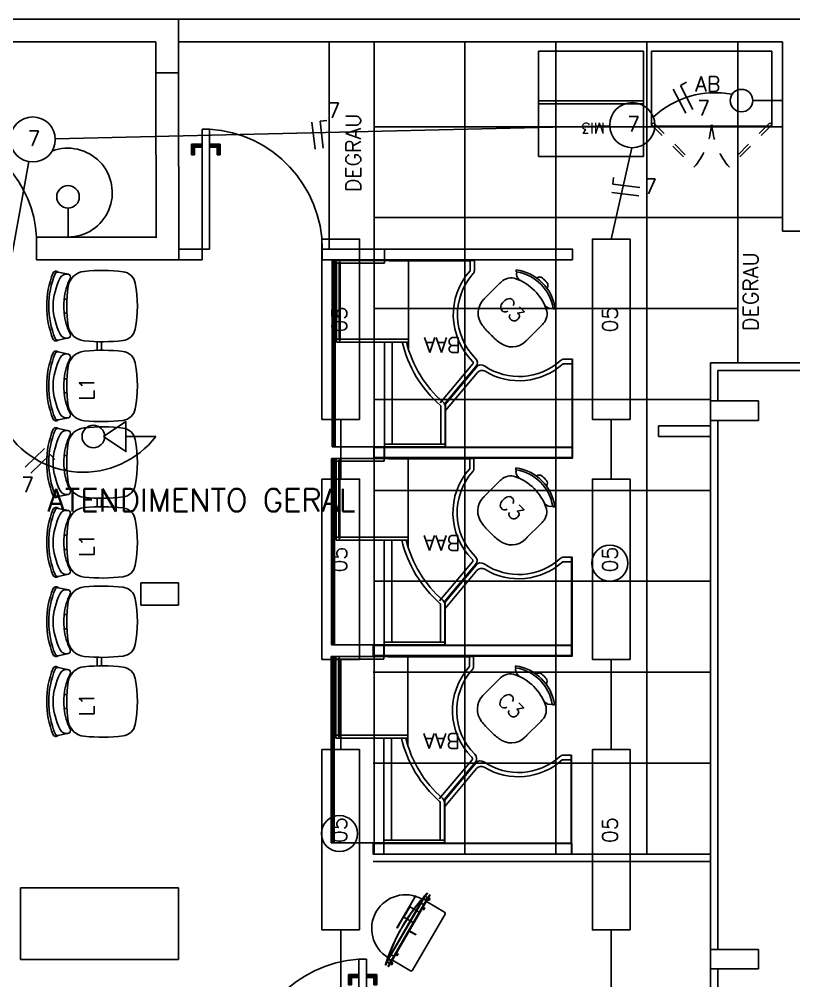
# Model space of a CAD drawing. Extents: x 16 to 124, y 36 to 90.
# Drawn here: x 30.3 to 35.45, y 43.83 to 50.23 of the extents above; entities that cross this region are included whole.
import ezdxf

# ---------------------------------------------------------------- set-up
doc = ezdxf.new("R2010")
doc.units = 0
doc.header["$LTSCALE"] = 0.02
doc.linetypes.add('HIDDEN2', pattern=[0.1875, 0.125, -0.0625])
doc.layers.get('0').update_dxf_attribs({"linetype": 'CONTINUOUS'})
for name, color, linetype in [('BLOCOS', 1, 'CONTINUOUS'), ('CADEIRAS', 6, 'CONTINUOUS'), ('CAIXA-EMER', 4, 'CONTINUOUS'), ('CAIXAS', 7, 'CONTINUOUS'), ('CANALETAS', 4, 'CONTINUOUS'), ('CODIGO', 6, 'CONTINUOUS'), ('DIVISORIA', 5, 'CONTINUOUS'), ('ESQUADRIAS-F', 2, 'CONTINUOUS'), ('ESQUADRIAS-G', 1, 'CONTINUOUS'), ('FIO-FASE', 1, 'CONTINUOUS'), ('MESA-SUP', 5, 'CONTINUOUS'), ('MESAS', 1, 'CONTINUOUS'), ('PAREDE-SOL', 251, 'CONTINUOUS'), ('PAREDES', 7, 'CONTINUOUS'), ('PISO', 6, 'CONTINUOUS'), ('PISOELEVADO', 6, 'CONTINUOUS'), ('SINAL', 1, 'CONTINUOUS'), ('TEXTO', 7, 'CONTINUOUS')]:
    doc.layers.add(name, color=color, linetype=linetype)
doc.styles.add('COTAS', font='romans.shx', dxfattribs={"width": 0.75})
doc.styles.add('ROMANS', font='simplex.shx')

# ---------------------------------------------------------------- blocks, each defined once
blk = doc.blocks.new('A$C05567B69')
at = {"layer": 'ESQUADRIAS-F'}
blk.add_arc((0.8, 0), 0.8, 93.58332, 180, dxfattribs=at)
at = {"layer": 'ESQUADRIAS-G'}
for p, q in [((0.75, 0), (0.75, 0.7984)), ((0.75, 0.7984), (0.8, 0.7984)), ((0.8, 0), (0.8, 0.7984)), ((0.68, 0.6284), (0.68, 0.6984)), ((0.75, 0.6984), (0.68, 0.6984)), ((0.7, 0.6284), (0.7, 0.6784)), ((0.75, 0.6784), (0.7, 0.6784)), ((0.8, 0.6984), (0.87, 0.6984)), ((0.8, 0.6784), (0.85, 0.6784)), ((0.85, 0.6284), (0.85, 0.6784)), ((0.87, 0.6284), (0.87, 0.6984)), ((0.7, 0.6284), (0.68, 0.6284)), ((0.85, 0.6284), (0.87, 0.6284)), ((0.75, 0), (0.8, 0))]:
    blk.add_line(p, q, dxfattribs=at)
for points in [[(0.68, 0.6984), (0.75, 0.6984), (0.7, 0.6784), (0.75, 0.6784)], [(0.68, 0.6284), (0.68, 0.6984), (0.7, 0.6284), (0.7, 0.6784)], [(0.8, 0.6984), (0.87, 0.6984), (0.8, 0.6784), (0.85, 0.6784)], [(0.85, 0.6284), (0.85, 0.6784), (0.87, 0.6284), (0.87, 0.6984)]]:
    blk.add_solid(points, dxfattribs=at)
blk = doc.blocks.new('MI3')
at = {"layer": 'MESAS'}
for p, q in [((0.7, 0), (0, 0)), ((0, -0.7), (0, 0)), ((0.7, -0.7), (0.7, 0)), ((0.7, -0.35), (0, -0.35)), ((0.7, -0.37), (0, -0.37)), ((0.7, -0.7), (0, -0.7))]:
    blk.add_line(p, q, dxfattribs=at)
at = {"layer": 'CODIGO', "style": 'ROMANS'}
blk.add_text('MI3', height=0.07, dxfattribs=at).set_placement((0.2581, -0.2223, -0.64))
blk = doc.blocks.new('*X11')
at = {"color": 0}
for p, q in [((1170.7261, 1261.4762), (1170.7313, 1261.4814)), ((1170.7261, 1261.4709), (1170.7321, 1261.4769)), ((1170.7261, 1261.4656), (1170.7321, 1261.4716)), ((1170.7261, 1261.4603), (1170.7321, 1261.4663)), ((1170.7261, 1261.455), (1170.7321, 1261.461)), ((1170.7261, 1261.4497), (1170.7321, 1261.4557)), ((1170.7261, 1261.4444), (1170.7321, 1261.4504)), ((1170.7261, 1261.4391), (1170.7321, 1261.4451)), ((1170.7261, 1261.4338), (1170.7321, 1261.4398)), ((1170.7261, 1261.4285), (1170.7321, 1261.4345)), ((1170.7261, 1261.4232), (1170.7321, 1261.4292)), ((1170.7261, 1261.4179), (1170.7321, 1261.4239)), ((1170.7261, 1261.4126), (1170.7321, 1261.4186)), ((1170.7261, 1261.4073), (1170.7321, 1261.4133)), ((1170.7261, 1261.402), (1170.7321, 1261.408)), ((1170.7261, 1261.3967), (1170.7321, 1261.4027)), ((1170.7261, 1261.3914), (1170.7321, 1261.3974)), ((1170.7261, 1261.3861), (1170.7321, 1261.3921)), ((1170.7261, 1261.3808), (1170.7321, 1261.3868)), ((1170.7261, 1261.3755), (1170.7321, 1261.3815)), ((1170.7261, 1261.3702), (1170.7321, 1261.3762)), ((1170.7261, 1261.3649), (1170.7321, 1261.3709)), ((1170.7261, 1261.3595), (1170.7321, 1261.3655)), ((1170.7261, 1261.3542), (1170.7321, 1261.3602)), ((1170.7261, 1261.3489), (1170.7321, 1261.3549)), ((1170.7261, 1261.3436), (1170.7321, 1261.3496)), ((1170.7261, 1261.3383), (1170.7321, 1261.3443)), ((1170.7261, 1261.333), (1170.7321, 1261.339)), ((1170.7261, 1261.3277), (1170.7321, 1261.3337)), ((1170.7261, 1261.3224), (1170.7321, 1261.3284)), ((1170.7261, 1261.3171), (1170.7321, 1261.3231)), ((1170.7261, 1261.3118), (1170.7321, 1261.3178)), ((1170.7261, 1261.3065), (1170.7321, 1261.3125)), ((1170.7261, 1261.3012), (1170.7321, 1261.3072)), ((1170.7261, 1261.2959), (1170.7321, 1261.3019)), ((1170.7261, 1261.2906), (1170.7321, 1261.2966)), ((1170.7261, 1261.2853), (1170.7321, 1261.2913)), ((1170.7261, 1261.28), (1170.7321, 1261.286)), ((1170.7261, 1261.2747), (1170.7321, 1261.2807)), ((1170.7261, 1261.2694), (1170.7321, 1261.2754)), ((1170.7261, 1261.2641), (1170.7321, 1261.2701)), ((1170.7261, 1261.2588), (1170.7321, 1261.2648)), ((1170.7261, 1261.2535), (1170.7321, 1261.2595)), ((1170.7261, 1261.2482), (1170.7321, 1261.2542)), ((1170.7261, 1261.2429), (1170.7321, 1261.2489)), ((1170.7261, 1261.2376), (1170.7321, 1261.2436)), ((1170.7261, 1261.2323), (1170.7321, 1261.2383)), ((1170.7261, 1261.227), (1170.7321, 1261.233)), ((1170.7261, 1261.2217), (1170.7321, 1261.2277)), ((1170.7261, 1261.2164), (1170.7321, 1261.2224)), ((1170.7261, 1261.2111), (1170.7321, 1261.2171)), ((1170.7261, 1261.2058), (1170.7321, 1261.2118)), ((1170.7261, 1261.2005), (1170.7321, 1261.2065)), ((1170.7261, 1261.1951), (1170.7321, 1261.2011)), ((1170.7261, 1261.1898), (1170.7321, 1261.1958)), ((1170.7261, 1261.1845), (1170.7321, 1261.1905)), ((1170.7261, 1261.1792), (1170.7321, 1261.1852)), ((1170.7261, 1261.1739), (1170.7321, 1261.1799)), ((1170.7261, 1261.1686), (1170.7321, 1261.1746)), ((1170.7261, 1261.1633), (1170.7321, 1261.1693)), ((1170.7261, 1261.158), (1170.7321, 1261.164)), ((1170.7261, 1261.1527), (1170.7321, 1261.1587)), ((1170.7261, 1261.1474), (1170.7321, 1261.1534)), ((1170.7261, 1261.1421), (1170.7321, 1261.1481)), ((1170.7261, 1261.1368), (1170.7321, 1261.1428)), ((1170.7261, 1261.1315), (1170.7321, 1261.1375)), ((1170.7261, 1261.1262), (1170.7321, 1261.1322)), ((1170.7261, 1261.1209), (1170.7321, 1261.1269)), ((1170.7261, 1261.1156), (1170.7321, 1261.1216)), ((1170.7261, 1261.1103), (1170.7321, 1261.1163)), ((1170.7261, 1261.105), (1170.7321, 1261.111)), ((1170.7261, 1261.0997), (1170.7321, 1261.1057)), ((1170.7261, 1261.0944), (1170.7321, 1261.1004)), ((1170.7261, 1261.0891), (1170.7321, 1261.0951)), ((1170.7261, 1261.0838), (1170.7321, 1261.0898)), ((1170.7261, 1261.0785), (1170.7321, 1261.0845)), ((1170.7261, 1261.0732), (1170.7321, 1261.0792)), ((1170.7261, 1261.0679), (1170.7321, 1261.0739)), ((1170.7261, 1261.0626), (1170.7321, 1261.0686)), ((1170.7261, 1261.0573), (1170.7321, 1261.0633)), ((1170.7261, 1261.052), (1170.7321, 1261.058)), ((1170.7261, 1261.0467), (1170.7321, 1261.0527)), ((1170.7261, 1261.0414), (1170.7321, 1261.0474)), ((1170.7261, 1261.036), (1170.7321, 1261.042)), ((1170.7261, 1261.0307), (1170.7321, 1261.0367)), ((1170.7261, 1261.0254), (1170.7321, 1261.0314)), ((1170.7261, 1261.0201), (1170.7321, 1261.0261)), ((1170.7261, 1261.0148), (1170.7321, 1261.0208)), ((1170.7261, 1261.0095), (1170.7321, 1261.0155)), ((1170.7261, 1261.0042), (1170.7321, 1261.0102)), ((1170.7261, 1260.9989), (1170.7321, 1261.0049)), ((1170.7261, 1260.9936), (1170.7321, 1260.9996)), ((1170.7261, 1260.9883), (1170.7321, 1260.9943)), ((1170.7261, 1260.983), (1170.7321, 1260.989)), ((1170.7261, 1260.9777), (1170.7321, 1260.9837)), ((1170.7281, 1260.9744), (1170.7321, 1260.9784))]:
    blk.add_line(p, q, dxfattribs=at)
blk = doc.blocks.new('C3')
at = {"layer": 'CADEIRAS'}
for p, q in [((-0.1982, -0.0915), (-0.2039, -0.084)), ((-0.1822, -0.1051), (-0.1916, -0.0924)), ((0.141, -0.1051), (0.1505, -0.0924)), ((0.1571, -0.0915), (0.1627, -0.084)), ((-0.218, -0.3574), (-0.218, -0.237)), ((0.1768, -0.237), (0.1768, -0.3574))]:
    blk.add_line(p, q, dxfattribs=at)
for centre, radius, start, end in [((-0.0206, -0.3284), 0.329, 86.41668, 93.58332), ((-0.0206, -0.3284), 0.3055, 53.1301, 126.8699), ((-0.0206, -0.3284), 0.2914, 54.0396, 125.9604), ((-0.0394, -0.0281), 0.0282, 93.58332, 176.62809), ((-0.0018, -0.0281), 0.0282, 3.37191, 86.41668), ((-0.1944, -0.0887), 0.0047, 216.8699, 305.9604), ((-0.1458, -0.0545), 0.0623, 234.34051, 285.73963), ((-0.0206, -0.435), 0.3384, 90, 114.93883), ((-0.0206, -0.435), 0.3384, 65.06117, 90), ((0.1047, -0.0545), 0.0623, 254.26037, 305.65949), ((0.1533, -0.0887), 0.0047, 234.0396, 323.1301), ((-0.1236, -0.2134), 0.094, 114.93883, 178.30739), ((0.0825, -0.2134), 0.094, 1.69261, 65.06117), ((0.675, -0.237), 0.893, 178.30739, 180), ((-0.7162, -0.237), 0.893, 0, 1.69261), ((0.487, -0.3574), 0.705, 180, 181.72928), ((-0.0861, -0.3747), 0.1316, 181.72928, 263.15503), ((0.045, -0.3747), 0.1316, 276.84497, 358.27072), ((-0.5282, -0.3574), 0.705, 358.27072, 360), ((-0.0206, 0.1713), 0.6815, 263.15503, 270), ((-0.0206, 0.1713), 0.6815, 270, 276.84497)]:
    blk.add_arc(centre, radius, start, end, dxfattribs=at)
at = {"layer": 'CODIGO', "style": 'ROMANS'}
blk.add_text('C3', height=0.1, dxfattribs=at).set_placement((-0.1264, -0.3434))
blk = doc.blocks.new('BAA')
at = {"layer": 'CODIGO', "color": 2}
blk.add_line((1.2, 1.297), (1.2, 0.618), dxfattribs=at)
at = {"layer": 'MESA-SUP'}
for p, q in [((1.25, 1.39), (1.25, 1.32)), ((0, 1.32), (0.8467, 1.32)), ((0.0025, 1.3175), (0.8442, 1.3175)), ((0.0025, 1.3175), (0.8442, 1.3175)), ((1.25, 0.07), (1.25, 0))]:
    blk.add_line(p, q, dxfattribs=at)
blk.add_lwpolyline([(0, 1.32), (-0.0015, 1.32), (-0.0015, 1.39), (0, 1.39)], dxfattribs=at)
for points in [[(1.32, 1.32), (0, 1.32), (0, 1.39), (1.32, 1.39)], [(1.32, 0.07), (0, 0.07), (0, 0), (1.32, 0)]]:
    blk.add_lwpolyline(points, close=True, dxfattribs=at)
at = {"layer": 'MESAS'}
for p, q in [((0, 0.7325), (0, 1.32)), ((0.0025, 0.7325), (0.0025, 1.3175)), ((0.8442, 1.3175), (0.8442, 1.0298)), ((0.8467, 1.32), (0.8467, 1.0328)), ((0.8467, 1.315), (0.8467, 1.03)), ((0.8467, 1.0485), (0.8467, 1.315)), ((1.6, 1.315), (0.8467, 1.315)), ((0.8467, 1.315), (1.25, 1.315)), ((0.8467, 1.297), (1.25, 1.297)), ((0.8747, 1.0485), (0.8747, 1.297)), ((0.9, 1.315), (1.25, 1.315)), ((1.25, 1.302), (1.25, 1.315)), ((1.25, 1.315), (1.25, 0.618)), ((1.25, 0.618), (1.25, 1.302)), ((1.58, 1.315), (1.58, 0.075)), ((1.5852, 1.315), (1.5852, 0.075)), ((1.59, 1.315), (1.59, 0.075)), ((1.5941, 1.315), (1.5941, 0.075)), ((1.5973, 1.315), (1.5973, 0.075)), ((1.5993, 1.315), (1.5993, 0.075)), ((1.6, 0.075), (1.6, 1.315)), ((0.6326, 0.8212), (0.8442, 1.0734)), ((0.6383, 0.7844), (0.8467, 1.0328)), ((0.6417, 0.7807), (0.8467, 1.025)), ((0.0542, 0.7325), (0, 0.7325)), ((0.0622, 0.7636), (0.0025, 0.7636)), ((1.09, 0.6692), (1.09, 0.075)), ((1.09, 0.618), (1.09, 0.6)), ((1.09, 0.618), (1.09, 0.6)), ((1.09, 0.618), (1.57, 0.618)), ((1.09, 0.6), (1.546, 0.6)), ((1.25, 0.618), (1.1043, 0.618)), ((1.552, 0.6), (1.57, 0.6)), ((1.57, 0.618), (1.57, 0.6)), ((1.57, 0.6), (1.57, 0.075)), ((0.6527, 0.075), (0.6527, 0.1423)), ((1.2227, 0.075), (0.6527, 0.075)), ((0.6807, 0.0775), (1.2202, 0.0775)), ((1.09, 0.075), (1.6, 0.075)), ((1.25, 0.093), (1.25, 0.075)), ((1.25, 0.093), (1.546, 0.093)), ((1.25, 0.075), (1.57, 0.075)), ((1.552, 0.093), (1.57, 0.093))]:
    blk.add_line(p, q, dxfattribs=at)
blk.add_lwpolyline([(0.6807, 0.0775), (0.6807, 0.1423, -0.184744), (0.6812, 0.1437, 0.399041), (0.6639, 0.7465, -0.389622), (0.6632, 0.7627), (0.8812, 1.0225)], format="xyb", dxfattribs=at)
blk.add_lwpolyline([(1.552, 0.086), (1.552, 0.607), (1.546, 0.607), (1.546, 0.086)], close=True, dxfattribs=at)
for centre, radius, start, end in [((0.8867, 1.0485), 0.04, 180, 229.04057), ((0.8867, 1.0485), 0.012, 180, 229.04057), ((0.355, 0.436), 0.7991, 13.1649, 49.04057), ((0.355, 0.436), 0.7711, 13.65202, 49.04057), ((0.355, 0.436), 0.4394, 58.9935, 131.79281), ((0.355, 0.436), 0.4114, 55.96883, 131.79281), ((0.6019, 0.8469), 0.04, 238.9935, 320), ((0.6076, 0.8101), 0.04, 235.96883, 320), ((0.6724, 0.755), 0.04, 140, 225.14798), ((0.0542, 0.7725), 0.04, 270, 311.79281), ((0.355, 0.436), 0.41, 318.13186, 45.14798), ((0.6827, 0.1423), 0.03, 138.13186, 180)]:
    blk.add_arc(centre, radius, start, end, dxfattribs=at)
at = {"rotation": 135}
blk.add_blockref('C3', (0.1699, 0.2219), dxfattribs=at)
at = {"layer": 'MESAS'}
blk.add_blockref('*X11', (-1169.1801, -1260.8814), dxfattribs=at)
at = {"layer": 'CODIGO', "style": 'ROMANS'}
blk.add_text('BAA', height=0.1, dxfattribs=at).set_placement((0.7435, 0.5887))
blk = doc.blocks.new('A$C2DC308E3')
at = {"layer": 'CADEIRAS'}
for p, q in [((0.1848, 0.4548), (0.1848, 0.4727)), ((0.2788, 0.4548), (0.2788, 0.4727)), ((0.7159, 0.4548), (0.7159, 0.4727)), ((0.8099, 0.4548), (0.8099, 0.4727)), ((0.4682, 0.2529), (0.5265, 0.2529)), ((0.4682, 0.2529), (0.4779, 0.2529)), ((0.4692, 0.2247), (0.5256, 0.2247))]:
    blk.add_line(p, q, dxfattribs=at)
for points in [[(0.4584, 0.5138, 0.481357), (0.4531, 0.5465, 0.097119), (0.2318, 0.5891, 0.097119), (0.0105, 0.5465, 0.481357), (0.0052, 0.5138)], [(0.1848, 0.4727, 0.100785), (0.0473, 0.4327, -0.49505), (0.0202, 0.4453), (0.0055, 0.5121, -0.365963), (0.0168, 0.5335, -0.0944), (0.2318, 0.5761, -0.0944), (0.4468, 0.5335, -0.365963), (0.4581, 0.5121), (0.4434, 0.4453, -0.49505), (0.4163, 0.4327, 0.100785), (0.2788, 0.4727, 0.100785)], [(0.9895, 0.5138, 0.481357), (0.9842, 0.5465, 0.097119), (0.7629, 0.5891, 0.097119), (0.5417, 0.5465, 0.481357), (0.5363, 0.5138)], [(0.7159, 0.4727, 0.100785), (0.5784, 0.4327, -0.49505), (0.5513, 0.4453), (0.5366, 0.5121, -0.365963), (0.548, 0.5335, -0.0944), (0.7629, 0.5761, -0.0944), (0.9779, 0.5335, -0.365963), (0.9892, 0.5121), (0.9746, 0.4453, -0.49505), (0.9475, 0.4327, 0.100785), (0.8099, 0.4727, 0.100785)], [(0.444, 0.448, 0.344642), (0.419, 0.5003, 0.1068), (0.2318, 0.5474, 0.1068), (0.0446, 0.5003, 0.344642), (0.0196, 0.448)], [(0.9752, 0.448, 0.344642), (0.9501, 0.5003, 0.1068), (0.7629, 0.5474, 0.1068), (0.5758, 0.5003, 0.344642), (0.5507, 0.448)]]:
    blk.add_lwpolyline(points, format="xyb", dxfattribs=at)
for points in [[(0.1008, 0.4459, 0.340817), (0.0005, 0.3401, 0.05523), (0.0028, 0.0813, 0.328643), (0.0792, 0, 0.09095), (0.3844, 0, 0.328643), (0.4608, 0.0813, 0.05523), (0.4631, 0.3401, 0.340817), (0.3629, 0.4459, 0.077917)], [(0.6319, 0.4459, 0.340817), (0.5316, 0.3401, 0.05523), (0.5339, 0.0813, 0.328643), (0.6103, 0, 0.09095), (0.9156, 0, 0.328643), (0.9919, 0.0813, 0.05523), (0.9942, 0.3401, 0.340817), (0.894, 0.4459, 0.077917)]]:
    blk.add_lwpolyline(points, format="xyb", close=True, dxfattribs=at)
for centre in [(0.2318, -0.0397), (0.7629, -0.0397)]:
    blk.add_arc(centre, 0.5146, 84.75947, 95.24053, dxfattribs=at)
at = {"layer": 'CODIGO', "style": 'ROMANS'}
blk.add_text('L1', height=0.1, dxfattribs=at).set_placement((0.1328, 0.273))
blk = doc.blocks.new('A$C1F7A7F6D')
at = {"layer": 'SINAL'}
for p, q in [((0.0507, 0.2549), (0.0507, 0.3949)), ((0.0607, 0.4049), (0.4907, 0.4049)), ((0.5007, 0.2549), (0.5007, 0.3949)), ((0.0207, 0.2669), (0.0357, 0.2669)), ((0.0207, 0.2669), (0.0207, 0.2629)), ((0.0207, 0.2629), (0.0357, 0.2629)), ((0.0207, 0.2589), (0.0207, 0.2549)), ((0.0207, 0.2589), (0.0357, 0.2589)), ((0.0257, 0.2629), (0.0257, 0.2589)), ((0.0307, 0.2629), (0.0307, 0.2589)), ((0.0357, 0.2669), (0.0357, 0.2629)), ((0.0357, 0.2589), (0.0357, 0.2549)), ((0.0907, 0.2669), (0.1057, 0.2669)), ((0.0907, 0.2669), (0.0907, 0.2629)), ((0.0907, 0.2629), (0.1057, 0.2629)), ((0.0907, 0.2589), (0.0907, 0.2549)), ((0.0907, 0.2589), (0.1057, 0.2589)), ((0.0957, 0.2629), (0.0957, 0.2589)), ((0.1007, 0.2629), (0.1007, 0.2589)), ((0.1057, 0.2669), (0.1057, 0.2629)), ((0.1057, 0.2589), (0.1057, 0.2549)), ((0.2742, 0.3049), (0.2772, 0.3049)), ((0.2742, 0.2549), (0.2742, 0.3049)), ((0.2772, 0.2549), (0.2772, 0.3049)), ((0.4456, 0.2669), (0.4456, 0.2629)), ((0.4606, 0.2669), (0.4456, 0.2669)), ((0.4606, 0.2629), (0.4456, 0.2629)), ((0.4456, 0.2589), (0.4456, 0.2549)), ((0.4606, 0.2589), (0.4456, 0.2589)), ((0.4506, 0.2629), (0.4506, 0.2589)), ((0.4556, 0.2629), (0.4556, 0.2589)), ((0.4606, 0.2669), (0.4606, 0.2629)), ((0.4606, 0.2589), (0.4606, 0.2549)), ((0.5306, 0.2669), (0.5156, 0.2669)), ((0.5156, 0.2669), (0.5156, 0.2629)), ((0.5306, 0.2629), (0.5156, 0.2629)), ((0.5156, 0.2589), (0.5156, 0.2549)), ((0.5306, 0.2589), (0.5156, 0.2589)), ((0.5206, 0.2629), (0.5206, 0.2589)), ((0.5256, 0.2629), (0.5256, 0.2589)), ((0.5306, 0.2669), (0.5306, 0.2629)), ((0.5306, 0.2589), (0.5306, 0.2549)), ((0.002, 0.2329), (0.0017, 0.2315)), ((0.0232, 0.2504), (0.0029, 0.2504)), ((0.0032, 0.2549), (0.5484, 0.2549)), ((0.0032, 0.2519), (0.0032, 0.2534)), ((0.0032, 0.2534), (0.5482, 0.2534)), ((0.0411, 0.2519), (0.0032, 0.2519)), ((0.0207, 0.2549), (0.0357, 0.2549)), ((0.0219, 0.2302), (0.0216, 0.2288)), ((0.0223, 0.2483), (0.0223, 0.2303)), ((0.0232, 0.2504), (0.0232, 0.2519)), ((0.0413, 0.2493), (0.0233, 0.2493)), ((0.0413, 0.2483), (0.0233, 0.2483)), ((0.0233, 0.2483), (0.0233, 0.2303)), ((0.0413, 0.2303), (0.0233, 0.2303)), ((0.0413, 0.2293), (0.0233, 0.2293)), ((0.0257, 0.251), (0.025, 0.2519)), ((0.0257, 0.2519), (0.0257, 0.2504)), ((0.0257, 0.2504), (0.0307, 0.2504)), ((0.0307, 0.2519), (0.0307, 0.2504)), ((0.0307, 0.251), (0.0315, 0.2519)), ((0.0426, 0.2493), (0.0413, 0.2493)), ((0.0413, 0.2483), (0.0413, 0.2303)), ((0.0426, 0.2293), (0.0413, 0.2293)), ((0.0423, 0.2483), (0.0423, 0.2303)), ((0.0441, 0.2504), (0.0426, 0.2504)), ((0.0426, 0.2247), (0.0426, 0.2504)), ((0.0426, 0.2293), (0.0426, 0.2504)), ((0.0441, 0.2293), (0.0426, 0.2293)), ((0.0441, 0.2244), (0.0441, 0.2504)), ((0.0777, 0.2493), (0.0441, 0.2493)), ((0.0777, 0.2293), (0.0441, 0.2293)), ((0.0507, 0.2493), (0.0507, 0.2534)), ((0.0507, 0.225), (0.0507, 0.2293)), ((0.0777, 0.2263), (0.0777, 0.2523)), ((0.0957, 0.2523), (0.0777, 0.2523)), ((0.0777, 0.2493), (0.4737, 0.2493)), ((0.0777, 0.2293), (0.4737, 0.2293)), ((0.4737, 0.2263), (0.0777, 0.2263)), ((0.0907, 0.2549), (0.1057, 0.2549)), ((0.0957, 0.2525), (0.0949, 0.2534)), ((0.0957, 0.2534), (0.0957, 0.2504)), ((0.0957, 0.2504), (0.1007, 0.2504)), ((0.1007, 0.2534), (0.1007, 0.2504)), ((0.1007, 0.2525), (0.1015, 0.2534)), ((0.4506, 0.2523), (0.1007, 0.2523)), ((0.1357, 0.1992), (0.1357, 0.2263)), ((0.1357, 0.1749), (0.1357, 0.1992)), ((0.2157, 0.1992), (0.2157, 0.2263)), ((0.2157, 0.1749), (0.2157, 0.1992)), ((0.4606, 0.2549), (0.4456, 0.2549)), ((0.4506, 0.2525), (0.4499, 0.2534)), ((0.4506, 0.2534), (0.4506, 0.2504)), ((0.4556, 0.2504), (0.4506, 0.2504)), ((0.4556, 0.2525), (0.4564, 0.2534)), ((0.4556, 0.2534), (0.4556, 0.2504)), ((0.4737, 0.2523), (0.4556, 0.2523)), ((0.4737, 0.2263), (0.4737, 0.2523)), ((0.5072, 0.2493), (0.4737, 0.2493)), ((0.5072, 0.2293), (0.4737, 0.2293)), ((0.5007, 0.2493), (0.5007, 0.2534)), ((0.5007, 0.225), (0.5007, 0.2293)), ((0.5072, 0.2504), (0.5087, 0.2504)), ((0.5072, 0.2244), (0.5072, 0.2504)), ((0.5087, 0.2247), (0.5087, 0.2504)), ((0.5087, 0.2293), (0.5087, 0.2504)), ((0.5101, 0.2493), (0.5087, 0.2493)), ((0.5101, 0.2293), (0.5087, 0.2293)), ((0.5091, 0.2483), (0.5091, 0.2303)), ((0.5101, 0.2493), (0.5281, 0.2493)), ((0.5101, 0.2483), (0.5281, 0.2483)), ((0.5101, 0.2483), (0.5101, 0.2303)), ((0.5101, 0.2303), (0.5281, 0.2303)), ((0.5101, 0.2293), (0.5281, 0.2293)), ((0.5102, 0.2519), (0.5482, 0.2519)), ((0.5306, 0.2549), (0.5156, 0.2549)), ((0.5206, 0.251), (0.5198, 0.2519)), ((0.5206, 0.2519), (0.5206, 0.2504)), ((0.5256, 0.2504), (0.5206, 0.2504)), ((0.5256, 0.251), (0.5264, 0.2519)), ((0.5256, 0.2519), (0.5256, 0.2504)), ((0.5281, 0.2483), (0.5281, 0.2303)), ((0.5282, 0.2504), (0.5282, 0.2519)), ((0.5282, 0.2504), (0.5484, 0.2504)), ((0.5291, 0.2483), (0.5291, 0.2303)), ((0.5294, 0.2302), (0.5298, 0.2288)), ((0.5482, 0.2519), (0.5482, 0.2534)), ((0.5493, 0.2329), (0.5496, 0.2315)), ((0.0507, 0.1749), (0.3007, 0.1749)), ((0.0507, 0.1734), (0.0507, 0.1749)), ((0.0507, 0.1734), (0.3007, 0.1734)), ((0.2157, 0.1769), (0.1357, 0.1769)), ((0.3007, 0.1734), (0.3007, 0.1749))]:
    blk.add_line(p, q, dxfattribs=at)
at = {"layer": 'SINAL', "linetype": 'Continuous'}
for p, q in [((0.1357, 0.2263), (0.1357, 0.2493)), ((0.2157, 0.2263), (0.2157, 0.2493))]:
    blk.add_line(p, q, dxfattribs=at)
at = {"layer": 'SINAL'}
for centre, radius, start, end in [((0.0607, 0.3949), 0.01, 90, 180), ((0.4907, 0.3949), 0.01, 360, 90), ((0.0022, 0.2321), 0.00228, 87.22519, 247.84309), ((0.2753, 1.4722), 1.2722, 257.5301, 261.56597), ((0.0029, 0.2527), 0.00225, 90, 270), ((0.2753, 1.4722), 1.2707, 257.5301, 261.55595), ((0.2761, 1.4722), 1.2692, 257.53008, 259.39915), ((0.2761, 1.4722), 1.2677, 257.53008, 258.434), ((0.0233, 0.2483), 0.001, 90, 180), ((0.0233, 0.2303), 0.001, 180, 270), ((0.0411, 0.2504), 0.003, 0, 90), ((0.0411, 0.2504), 0.0015, 0, 90), ((0.0413, 0.2483), 0.001, 0, 90), ((0.0413, 0.2303), 0.001, 270, 360), ((0.0426, 0.2244), 0.0015, 259.46803, 0), ((0.2757, 0.225), 0.225, 180, 180.89106), ((0.2757, 0.225), 0.225, 181.28053, 358.75674), ((0.2753, 1.4722), 1.2707, 261.55595, 282.4699), ((0.2753, 1.4722), 1.2722, 261.56597, 282.4699), ((0.2757, 0.225), 0.225, 359.1462, 360), ((0.5102, 0.2504), 0.003, 90, 180), ((0.5087, 0.2244), 0.0015, 180, 245.32932), ((0.5102, 0.2504), 0.0015, 90, 180), ((0.2753, 1.4722), 1.2692, 280.60085, 282.46992), ((0.5101, 0.2483), 0.001, 90, 180), ((0.5101, 0.2303), 0.001, 180, 270), ((0.5281, 0.2483), 0.001, 0, 90), ((0.5281, 0.2303), 0.001, 270, 0), ((0.2753, 1.4722), 1.2677, 281.566, 282.46992), ((0.5484, 0.2527), 0.00225, 270, 90), ((0.5491, 0.2321), 0.00228, 292.15691, 92.77481)]:
    blk.add_arc(centre, radius, start, end, dxfattribs=at)
blk = doc.blocks.new('A$C7B783AE8')
at = {"layer": 'ESQUADRIAS-F'}
blk.add_arc((-0.0332, 0.7376), 0.7384, 272.57372, 353.18409, dxfattribs=at)
at = {"layer": 'ESQUADRIAS-G'}
for p, q in [((0.5284, 0.75), (0.5284, 0.77)), ((0.5284, 0.77), (0.5984, 0.77)), ((0.5984, 0.7), (0.5984, 0.77)), ((0.5284, 0.75), (0.5784, 0.75)), ((0.5784, 0.7), (0.5784, 0.75)), ((0, 0.7), (0.7, 0.7)), ((0, 0.65), (0, 0.7)), ((0, 0.65), (0.7, 0.65)), ((0.5784, 0.65), (0.5784, 0.6)), ((0.5984, 0.65), (0.5984, 0.58)), ((0.7, 0.65), (0.7, 0.7)), ((0.5284, 0.6), (0.5784, 0.6)), ((0.5284, 0.6), (0.5284, 0.58)), ((0.5284, 0.58), (0.5984, 0.58))]:
    blk.add_line(p, q, dxfattribs=at)
for points in [[(0.5284, 0.75), (0.5784, 0.75), (0.5284, 0.77), (0.5984, 0.77)], [(0.5984, 0.7), (0.5984, 0.77), (0.5784, 0.7), (0.5784, 0.75)], [(0.5984, 0.58), (0.5984, 0.65), (0.5784, 0.6), (0.5784, 0.65)], [(0.5284, 0.58), (0.5984, 0.58), (0.5284, 0.6), (0.5784, 0.6)]]:
    blk.add_solid(points, dxfattribs=at)
blk = doc.blocks.new('AB')
at = {"layer": 'CODIGO', "linetype": 'HIDDEN2'}
for p, q in [((0, -0.491), (0.281, -0.7729)), ((0.0127, -0.4782), (0.2937, -0.7602)), ((0.7873, -0.4782), (0.5063, -0.7602)), ((0.8, -0.491), (0.519, -0.7729)), ((0.281, -0.7729), (0.2937, -0.7602)), ((0.519, -0.7729), (0.5063, -0.7602))]:
    blk.add_line(p, q, dxfattribs=at)
for centre, start, end in [((-0.0946, -0.4559), 321.91991, 355.92269), ((0.8946, -0.4559), 184.07731, 218.08009)]:
    blk.add_arc(centre, 0.4933, start, end, dxfattribs=at)
at = {"layer": 'MESAS'}
for p, q in [((0, 0), (0.8, 0)), ((0, 0), (0, -0.5)), ((0.8, 0), (0.8, -0.5)), ((0, -0.5), (0.013, -0.5)), ((0.013, -0.5), (0.782, -0.5)), ((0.782, -0.5), (0.8, -0.5)), ((0.8, -0.5), (0.787, -0.5))]:
    blk.add_line(p, q, dxfattribs=at)
at = {"layer": 'MESAS', "linetype": 'HIDDEN2'}
for p, q in [((0.0127, -0.4782), (0, -0.491)), ((0.7873, -0.4782), (0.8, -0.491))]:
    blk.add_line(p, q, dxfattribs=at)
at = {"layer": 'CODIGO', "style": 'ROMANS'}
blk.add_text('AB', height=0.1, dxfattribs=at).set_placement((0.291, -0.2702))

msp = doc.modelspace()

# ---------------------------------------------------------------- linework, layer by layer
at = {"layer": 'CAIXA-EMER'}
for centre in [(34.22942, 46.6107), (32.42942, 44.8107)]:
    msp.add_circle(centre, 0.12, dxfattribs=at)
at = {"layer": 'CAIXAS'}
for p, q in [((35.18, 49.68833), (35.37259, 49.68833)), ((30.62259, 48.97254), (30.62259, 48.77995)), ((31.20791, 47.45293), (31.00791, 47.45293))]:
    msp.add_line(p, q, dxfattribs=at)
for points in [[(32.56291, 47.5671), (32.56291, 48.7671), (32.31291, 48.7671), (32.31291, 47.5671)], [(34.36291, 47.5671), (34.36291, 48.7671), (34.11291, 48.7671), (34.11291, 47.5671)], [(30.85791, 47.45293), (31.00791, 47.35293), (31.00791, 47.55293)], [(32.56291, 45.96995), (32.56291, 47.16995), (32.31291, 47.16995), (32.31291, 45.96995)], [(34.36291, 45.96995), (34.36291, 47.16995), (34.11291, 47.16995), (34.11291, 45.96995)], [(32.56291, 44.16995), (32.56291, 45.36995), (32.31291, 45.36995), (32.31291, 44.16995)], [(34.36291, 44.16995), (34.36291, 45.36995), (34.11291, 45.36995), (34.11291, 44.16995)]]:
    msp.add_lwpolyline(points, close=True, dxfattribs=at)
for centre, radius in [((35.105, 49.68833), 0.075), ((34.37791, 49.52495), 0.15), ((30.38791, 49.42995), 0.15), ((30.62259, 49.04754), 0.075), ((30.79128, 47.45293), 0.075)]:
    msp.add_circle(centre, radius, dxfattribs=at)
at = {"layer": 'CANALETAS'}
for p, q in [((34.22795, 49.52138), (30.53786, 49.43352)), ((34.23791, 48.7671), (34.37483, 49.37498)), ((30.07467, 47.70254), (30.36114, 49.28235)), ((32.43791, 47.16995), (32.43791, 47.5671)), ((34.23791, 47.16995), (34.23791, 47.5671)), ((32.43791, 45.36995), (32.43791, 45.96995)), ((34.23791, 45.36995), (34.23791, 45.96995)), ((32.43791, 43.56995), (32.43791, 44.16995)), ((34.23791, 43.56995), (34.23791, 44.16995))]:
    msp.add_line(p, q, dxfattribs=at)
for centre, radius, start, end in [((34.93218, 49.13399), 0.60721, 79.456242, 132.988312), ((30.62104, 49.0759), 0.29596, 270.299692, 110.675634), ((30.72263, 47.83007), 0.61459, 210.530052, 322.147011)]:
    msp.add_arc(centre, radius, start, end, dxfattribs=at)
at = {"layer": 'DIVISORIA'}
for p, q in [((31.35965, 48.69995), (31.56465, 48.69995)), ((31.51465, 48.69995), (31.51465, 48.62995)), ((32.31465, 48.69995), (32.31465, 48.62995)), ((32.31465, 48.69995), (32.65965, 48.69995)), ((31.51465, 48.62995), (31.35965, 48.62995)), ((32.65965, 48.62995), (32.31465, 48.62995)), ((36.98791, 47.9427), (34.89791, 47.9427)), ((34.89791, 47.69082), (34.89791, 47.9427)), ((36.93791, 47.8927), (34.94791, 47.8927)), ((34.94791, 47.69082), (34.94791, 47.8927)), ((34.89791, 47.56048), (34.89791, 44.04048)), ((34.94791, 47.56048), (34.94791, 44.04048)), ((34.55291, 47.52333), (34.89791, 47.52333)), ((34.55291, 47.52333), (34.55291, 47.45333)), ((34.89791, 47.45333), (34.55291, 47.45333)), ((32.65465, 44.67495), (34.89791, 44.67495)), ((32.65465, 44.62495), (34.89791, 44.62495)), ((34.89791, 43.17588), (34.89791, 43.90993)), ((34.94791, 43.12588), (34.94791, 43.90993))]:
    msp.add_line(p, q, dxfattribs=at)
at = {"layer": 'FIO-FASE'}
for p, q in [((34.73923, 49.81021), (34.69872, 49.78919)), ((34.78168, 49.62926), (34.69872, 49.78919)), ((34.65049, 49.76416), (34.73345, 49.60424)), ((32.24635, 49.54473), (32.26733, 49.36579)), ((32.34565, 49.55637), (32.30032, 49.55105)), ((32.32129, 49.37212), (32.30032, 49.55105)), ((34.25405, 49.17695), (34.2485, 49.13164)), ((34.2419, 49.07771), (34.42072, 49.05581)), ((34.42733, 49.10974), (34.2485, 49.13164)), ((30.46644, 47.37331), (30.33665, 47.24835)), ((30.37434, 47.20921), (30.50412, 47.33417)), ((30.53578, 47.30128), (30.50412, 47.33417))]:
    msp.add_line(p, q, dxfattribs=at)
at = {"layer": 'PAREDE-SOL'}
msp.add_line((31.35791, 50.07995), (31.35791, 50.22995), dxfattribs=at)
at = {"layer": 'PAREDES'}
for p, q in [((38.88791, 50.22995), (26.98791, 50.22995)), ((31.20791, 50.07995), (29.56791, 50.07995)), ((31.20791, 49.87273), (31.20791, 50.07995)), ((31.35791, 50.07995), (35.37791, 50.07995)), ((31.35791, 49.87273), (31.35791, 50.07995)), ((35.37791, 48.81995), (35.37791, 50.07995)), ((31.20944, 48.77995), (31.20791, 49.87333)), ((31.35791, 49.87273), (31.20791, 49.87273)), ((31.35965, 48.62995), (31.35791, 49.87273)), ((31.21266, 48.77995), (30.41304, 48.77995)), ((30.41304, 48.77995), (30.41304, 48.62995)), ((35.37791, 48.81995), (38.73791, 48.81995)), ((31.35965, 48.62995), (30.41304, 48.62995)), ((34.89791, 47.56082), (34.89791, 47.69082)), ((34.89791, 47.69082), (35.21791, 47.69082)), ((35.21791, 47.56082), (35.21791, 47.69082)), ((34.89791, 47.56048), (35.21791, 47.56048)), ((31.35791, 46.47995), (31.10791, 46.47995)), ((31.10791, 46.47995), (31.10791, 46.32995)), ((31.35791, 46.47995), (31.35791, 46.32995)), ((31.10791, 46.32995), (31.35791, 46.32995)), ((31.35797, 44.44995), (30.30726, 44.44995)), ((30.30726, 43.97384), (30.30726, 44.44995)), ((31.35797, 43.97384), (31.35797, 44.44995)), ((34.89791, 43.91048), (34.89791, 44.04048)), ((34.89791, 44.04048), (35.21791, 44.04048)), ((35.21791, 43.91048), (35.21791, 44.04048)), ((30.30726, 43.97384), (31.35797, 43.97384)), ((34.89791, 43.90993), (35.21791, 43.90993))]:
    msp.add_line(p, q, dxfattribs=at)
at = {"layer": 'PISOELEVADO'}
for p, q in [((32.35965, 48.69995), (32.35965, 50.07995)), ((32.65965, 44.67495), (32.65965, 50.07995)), ((33.26465, 44.67495), (33.26465, 50.07995)), ((33.86965, 44.67495), (33.86965, 50.07995)), ((34.47465, 44.67495), (34.47465, 50.07995)), ((35.07965, 47.9427), (35.07965, 50.07995)), ((32.65965, 49.51495), (35.37791, 49.51495)), ((32.65965, 48.90995), (35.37791, 48.90995)), ((32.65965, 48.30495), (35.07965, 48.30495)), ((32.65965, 47.69995), (34.90291, 47.69995)), ((32.65965, 47.09495), (34.90291, 47.09495)), ((32.65965, 46.48995), (34.90291, 46.48995)), ((32.65465, 45.88495), (34.89791, 45.88495)), ((32.65465, 45.27995), (34.89791, 45.27995))]:
    msp.add_line(p, q, dxfattribs=at)

# ---------------------------------------------------------------- block references
msp.add_blockref('AB', (34.50645, 50.01831))
at = {"layer": 'BLOCOS', "rotation": 180}
for name, p in [('MI3', (34.45372, 49.3173)), ('BAA', (33.97965, 48.69995)), ('BAA', (33.97715, 47.38245)), ('BAA', (33.97465, 46.06495))]:
    msp.add_blockref(name, p, dxfattribs=at)
at = {"layer": 'PAREDES', "rotation": 89.99999999999999}
for p in [(31.07013, 47.55803), (31.07013, 46.51709), (31.07013, 45.45805)]:
    msp.add_blockref('A$C2DC308E3', p, dxfattribs=at)
at = {"layer": 'PISO', "rotation": 90}
msp.add_blockref('A$C7B783AE8', (30.41304, 48.77995), dxfattribs=at)
at = {"layer": 'PISO', "xscale": -1}
msp.add_blockref('A$C05567B69', (32.31465, 48.69995), dxfattribs=at)
at = {"layer": 'PISO'}
msp.add_blockref('A$C05567B69', (31.80854, 43.17588), dxfattribs=at)
at = {"layer": 'SINAL', "rotation": 239.8250146894538}
msp.add_blockref('A$C1F7A7F6D', (32.81274, 44.53002), dxfattribs=at)

# ---------------------------------------------------------------- texts
at = {"layer": 'PISOELEVADO', "style": 'COTAS'}
for p in [(32.57064, 49.07875), (35.21516, 48.15551)]:
    msp.add_text('DEGRAU', height=0.1, rotation=90, dxfattribs=at).set_placement(p)
at = {"layer": 'TEXTO'}
for s, height, style, p in [('7', 0.1, 'ROMANS', (32.35048, 49.57446)), ('7', 0.1, 'ROMANS', (34.81061, 49.58934)), ('7', 0.1, 'ROMANS', (34.34345, 49.48227)), ('7', 0.1, 'ROMANS', (30.35345, 49.38727)), ('7', 0.1, 'ROMANS', (34.45685, 49.06822)), ('7', 0.1, 'ROMANS', (30.31077, 47.08325)), ('ATENDIMENTO GERAL', 0.15, 'COTAS', (30.48536, 46.95442))]:
    msp.add_text(s, height=height, dxfattribs=dict(at, style=style)).set_placement(p)
at = {"layer": 'TEXTO', "style": 'ROMANS'}
for p in [(32.47929, 48.14536), (34.27929, 48.14536), (32.47929, 46.54821), (34.27929, 46.54821), (32.47929, 44.74821), (34.27929, 44.74821)]:
    msp.add_text('05', height=0.1, rotation=90, dxfattribs=at).set_placement(p)

doc.saveas('drawing.dxf')
